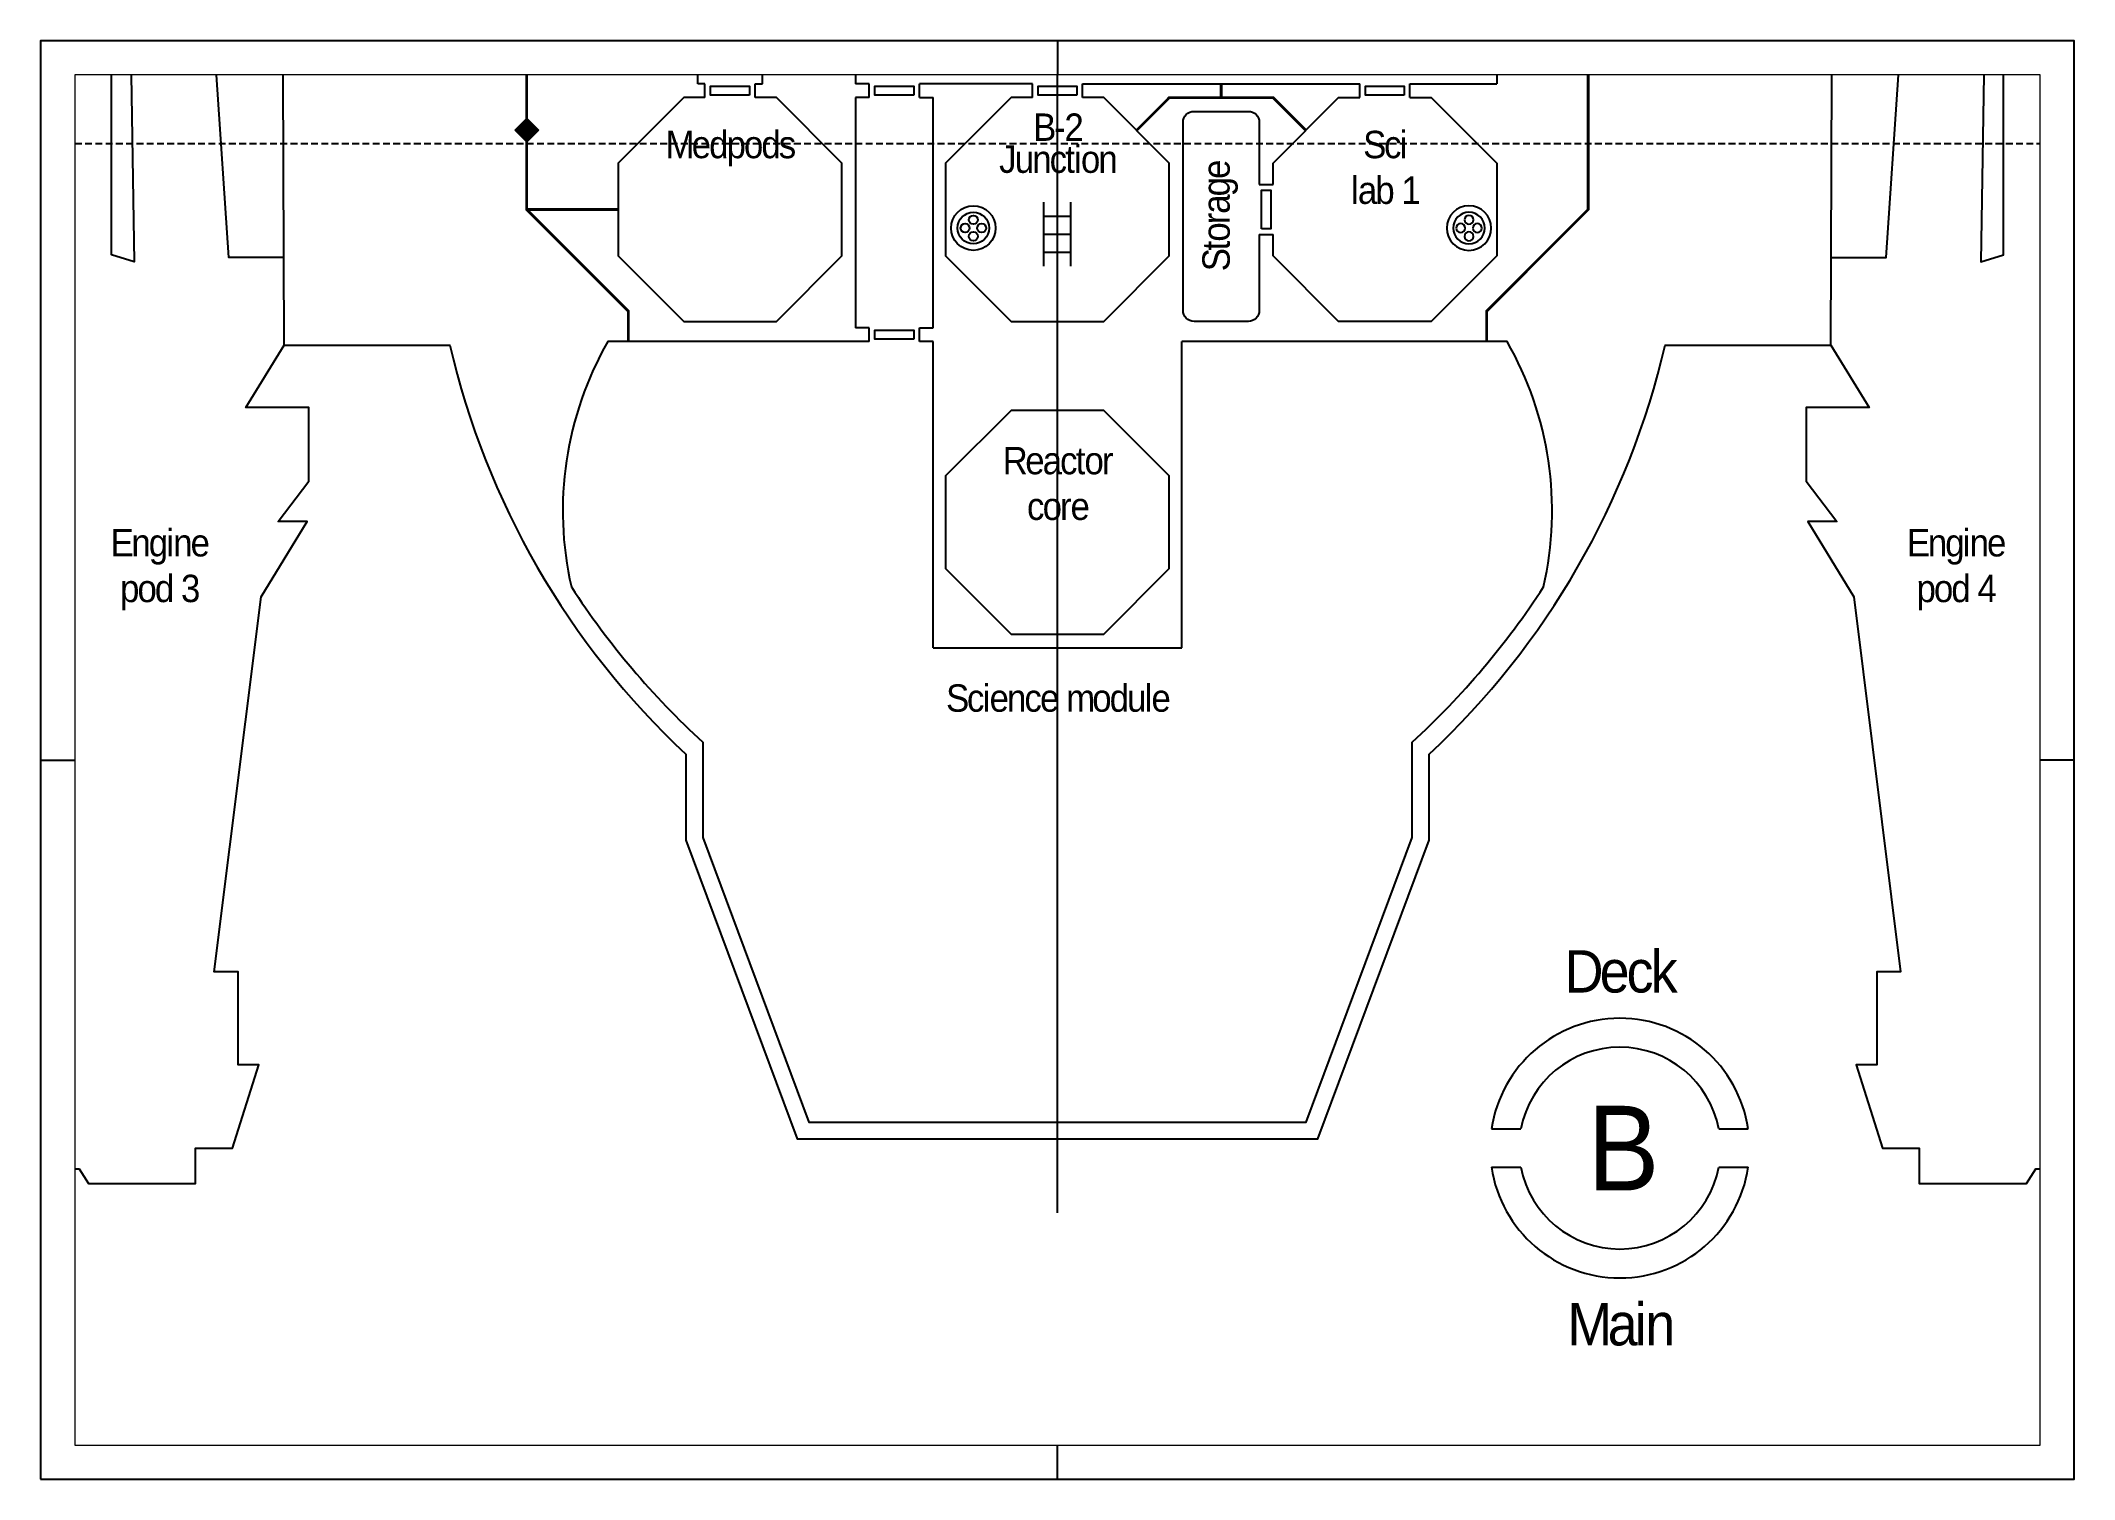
# Paper-space layout 'B2' of a CAD drawing. Header units: millimetres. Extents: x -161 to 136, y -306 to -96.
# The model-space entities are those that its viewports show. They can reach past a viewport. Long polylines and large blocks are cut down to what shows.
import ezdxf

# ---------------------------------------------------------------- set-up
doc = ezdxf.new("R2010")
doc.units = ezdxf.units.MM
doc.header["$MEASUREMENT"] = 0
doc.linetypes.add('DASHEDX2', pattern=[1.5, 1, -0.5])
doc.layers.add('axes', color=140, linetype='Continuous', plot=False)
for name, color, linetype in [('cut line', 8, 'Continuous'), ('Deck', 3, 'Continuous'), ('ducts', 91, 'DASHEDX2'), ('hatch', 254, 'Continuous'), ('icons', 4, 'Continuous'), ('squares', 3, 'Continuous'), ('Text', 255, 'Continuous')]:
    doc.layers.add(name, color=color, linetype=linetype)
doc.styles.get("Standard").update_dxf_attribs({"font": 'arial.ttf'})

# ---------------------------------------------------------------- blocks, each defined once
blk = doc.blocks.new('ladder')
at = {"layer": 'icons'}
for p, q in [((-493, -510), (-493, 1825)), ((493, -510), (493, 1825)), ((-493, 1314), (493, 1314)), ((-493, 657), (493, 657)), ((-493, 0), (493, 0))]:
    blk.add_line(p, q, dxfattribs=at)
blk = doc.blocks.new('duct point')
at = {"layer": 'squares'}
h = blk.add_hatch(color=256, dxfattribs=at)
h.dxf.hatch_style = 1
h.paths.add_polyline_path([(-424, 424), (0, 0), (424, 424), (0, 849)])
for p, q in [((-424, 424), (0, 849)), ((0, 849), (424, 424)), ((0, 0), (-424, 424)), ((424, 424), (0, 0))]:
    blk.add_line(p, q, dxfattribs=at)
blk = doc.blocks.new('telecom')
at = {"layer": 'icons'}
for centre, radius in [((0, 0), 813), ((0, 0), 576), ((-302, 0), 163), ((0, 302), 163), ((302, 0), 163), ((0, -302), 163)]:
    blk.add_circle(centre, radius, dxfattribs=at)

msp = doc.modelspace()

# ---------------------------------------------------------------- linework, layer by layer
at = {"layer": 'axes'}
msp.add_line((182094, 188234), (182094, 334299), dxfattribs=at)
at = {"layer": 'Deck'}
for p, q in [((168959, 229435), (168959, 231840)), ((171320, 229435), (171320, 231840)), ((174724, 231840), (174724, 229435)), ((198132, 231840), (198132, 229435)), ((169223, 229435), (168959, 229435)), ((169223, 228933), (169223, 229435)), ((171055, 228933), (171055, 229435)), ((171055, 229435), (171320, 229435)), ((175224, 229435), (174724, 229435)), ((175224, 228933), (175224, 229435)), ((181178, 229435), (177055, 229435)), ((177055, 228933), (177055, 229435)), ((181178, 228933), (181178, 229435)), ((183010, 228933), (183010, 229435)), ((183010, 229435), (193133, 229435)), ((193133, 228933), (193133, 229435)), ((194965, 228933), (194965, 229435)), ((194965, 229435), (198132, 229435)), ((175224, 228933), (174724, 228933)), ((174724, 228933), (174724, 220538)), ((177055, 228933), (177555, 228933)), ((177555, 220538), (177555, 228933)), ((189464, 225766), (189965, 225766)), ((189464, 223934), (189965, 223934)), ((175224, 220538), (174724, 220538)), ((175224, 220036), (175224, 220538)), ((177055, 220036), (177055, 220538)), ((177055, 220538), (177555, 220538)), ((177555, 208853), (177555, 220036)), ((186633, 208853), (186633, 220036)), ((177555, 208853), (186633, 208853))]:
    msp.add_line(p, q, dxfattribs=at)
for points in [[(153861, 219904), (153680, 265632), (154673, 268376)], [(210327, 219904), (210508, 265632), (209515, 268376)], [(169223, 228933), (168448, 228933), (166056, 226541), (166056, 223158), (168448, 220767), (171831, 220767), (174223, 223158), (174223, 226541), (171831, 228933), (171055, 228933)], [(181178, 228933), (180403, 228933), (178011, 226541), (178011, 223158), (180403, 220767), (183785, 220767), (186177, 223158), (186177, 226541), (183785, 228933), (183010, 228933)], [(194965, 228933), (195740, 228933), (198132, 226541), (198132, 223158), (195740, 220767), (192357, 220767), (189965, 223158), (189965, 223934)], [(189965, 225766), (189965, 226541), (192357, 228933), (193133, 228933)], [(177555, 220036), (177055, 220036)]]:
    msp.add_lwpolyline(points, dxfattribs=at)
for points in [[(153849, 223101), (151834, 223101), (151265, 231675), (148217, 233409), (148382, 222942), (147553, 223193), (147553, 230377), (146923, 231946), (146923, 232992, 0.1545), (144151, 234249)], [(210339, 223101), (212354, 223101), (212923, 231675), (215971, 233409), (215806, 222942), (216635, 223193), (216635, 230377), (217265, 231946), (217265, 232992, -0.1545), (220037, 234249)], [(189464, 223934), (189464, 221167, -0.414214), (189064, 220767), (187079, 220767, -0.414214), (186679, 221167), (186679, 228031, -0.414214), (187079, 228431), (189064, 228431, -0.414214), (189464, 228031), (189464, 225766)], [(144151, 189845), (146375, 189845), (146717, 189312), (150627, 189312), (150627, 190597), (151969, 190597), (152931, 193634), (152177, 193634), (152177, 197034), (151310, 197034), (153022, 210721), (154700, 213461), (153642, 213461), (154760, 214937), (154760, 217630), (152464, 217630), (153861, 219904), (159909, 219904, 0.149209), (168525, 204973), (168525, 201830), (172590, 190932), (182094, 190932), (191598, 190932), (195663, 201830), (195663, 204973, 0.149209), (204279, 219904), (210327, 219904), (211724, 217630), (209428, 217630), (209428, 214937), (210546, 213461), (209488, 213461), (211166, 210721), (212879, 197034), (212011, 197034), (212011, 193634), (211257, 193634), (212219, 190597), (213561, 190597), (213561, 189312), (217471, 189312), (217813, 189845), (220037, 189845)], [(175224, 220036), (165678, 220036, 0.188269), (164345, 211081, 0.063118), (169142, 205413), (169142, 201935), (173015, 191548), (182094, 191548), (191173, 191548), (195046, 201935), (195046, 205413, 0.063118), (199843, 211081, 0.188269), (198510, 220036), (186633, 220036)]]:
    msp.add_lwpolyline(points, format="xyb", dxfattribs=at)
for points in [[(170849, 229018), (169430, 229018), (169430, 229350), (170849, 229350)], [(176849, 229018), (175430, 229018), (175430, 229350), (176849, 229350)], [(182804, 229018), (181384, 229018), (181384, 229350), (182804, 229350)], [(194758, 229018), (193339, 229018), (193339, 229350), (194758, 229350)], [(189549, 224140), (189549, 225560), (189880, 225560), (189880, 224140)], [(176849, 220121), (175430, 220121), (175430, 220452), (176849, 220452)], [(183785, 209352), (186177, 211744), (186177, 215127), (183785, 217519), (180403, 217519), (178011, 215127), (178011, 211744), (180403, 209352)]]:
    msp.add_lwpolyline(points, close=True, dxfattribs=at)
at = {"layer": 'ducts', "const_width": 100}
for points in [[(162718, 242521), (162718, 224850), (166429, 221139), (166429, 220036)], [(201470, 242521), (201470, 224850), (197760, 221139), (197760, 220036)], [(188071, 228933), (188071, 229435)], [(184981, 227737), (186177, 228933), (189965, 228933), (191161, 227737)], [(166056, 224850), (162718, 224850)]]:
    msp.add_lwpolyline(points, dxfattribs=at)

# ---------------------------------------------------------------- block references
at = {"layer": 'Deck'}
msp.add_blockref('duct point', (162718, 227319), dxfattribs=at)
at = {"layer": 'hatch'}
for name, p in [('telecom', (179024, 224172)), ('ladder', (182094, 223297))]:
    msp.add_blockref(name, p, dxfattribs=at)
at = {"layer": 'hatch', "xscale": -1}
msp.add_blockref('telecom', (197119, 224172), dxfattribs=at)

# ---------------------------------------------------------------- texts
at = {"layer": 'Text', "char_height": 1000, "attachment_point": 2}
for s, insert in [('\\pxsm0.7;{\\fOCR-A|b0|i0|c0|p50;\\W0.95;\\T0.9;B-2\\PJunction}', (182094, 228355)), ('{\\fOCR-A|b0|i0|c0|p50;\\W0.95;\\T0.9;Medpods}', (170139, 227722)), ('{\\fOCR-A|b0|i0|c0|p50;\\W0.95;\\T0.9;Sci\\Plab 1}', (194049, 227722)), ('{\\fOCR-A|b0|i0|c0|p50;\\W0.95;\\T0.9;Reactor\\Pcore}', (182094, 216188)), ('{\\fOCR-A|b0|i0|c0|p50;\\W0.95;\\T0.9;Engine\\Ppod 3}', (149299, 213189)), ('{\\fOCR-A|b0|i0|c0|p50;\\W0.95;\\T0.9;Engine\\Ppod 4}', (214889, 213189)), ('{\\fOCR-A|b0|i0|c0|p50;\\W0.95;\\T0.9;Science module}', (182094, 207522))]:
    msp.add_mtext_dynamic_manual_height_columns(s, width=12102.49, gutter_width=1, heights=[0], dxfattribs=dict(at, insert=insert))
at = {"layer": 'Text', "insert": (187384, 224599), "char_height": 1000, "attachment_point": 2, "rotation": 90}
msp.add_mtext_dynamic_manual_height_columns('{\\fOCR-A|b0|i0|c0|p50;\\W0.95;\\T0.9;Storage}', width=12102.49, gutter_width=1, heights=[0], dxfattribs=at)

psp = doc.layouts.new('B2')

# ---------------------------------------------------------------- linework, layer by layer
at = {"layer": 'cut line', "linetype": 'DASHEDX2'}
psp.add_line((-155.77, -110.81), (131.23, -110.81), dxfattribs=at)
at = {"layer": 'Deck'}
for p, q in [((-12.27, -95.81), (-12.27, -100.81)), ((-160.77, -200.81), (-155.77, -200.81)), ((136.23, -200.81), (131.23, -200.81)), ((51.12, -254.67), (55.39, -254.67)), ((84.33, -254.67), (88.6, -254.67)), ((51.12, -260.25), (55.39, -260.25)), ((84.33, -260.25), (88.6, -260.25)), ((-12.27, -305.81), (-12.27, -300.81))]:
    psp.add_line(p, q, dxfattribs=at)
psp.add_lwpolyline([(-160.77, -305.81), (136.23, -305.81), (136.23, -95.81), (-160.77, -95.81)], close=True, dxfattribs=at)
for radius, start, end in [(18.95, 8.4796, 171.5204), (14.73, 10.9315, 169.0685), (18.95, 188.4796, 351.5204), (14.73, 190.9315, 349.0685)]:
    psp.add_arc((69.86, -257.46), radius, start, end, dxfattribs=at)

# ---------------------------------------------------------------- texts
at = {"layer": 'Text', "insert": (69.86, -257.46), "attachment_point": 5}
for s, char_height in [('{\\fOCR-A|b0|i0|c0|p50;\\W0.95;\\T0.9;Deck\\P\\P\\P\\P\\PMain}', 6.1799), ('{\\fOCR-A|b0|i0|c0|p50;\\W0.95;\\T0.9;B}', 12.3597)]:
    psp.add_mtext_dynamic_manual_height_columns(s, width=113.7886, gutter_width=0.00412, heights=[0], dxfattribs=dict(at, char_height=char_height))

# ---------------------------------------------------------------- viewports
at = {"layer": 'Deck'}
psp.add_viewport(center=(-12.27, -200.81), size=(287, 200), view_center_point=(182094.02, 204760.43), view_height=50000, dxfattribs=at)

doc.saveas('drawing.dxf')
